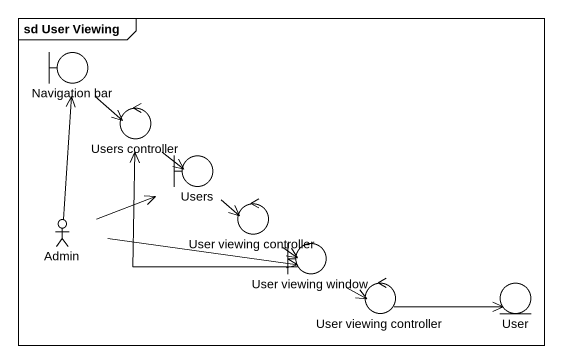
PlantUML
@startuml
mainframe sd User Viewing
boundary "Navigation bar" as Navigation_bar
control "Users controller" as Users_controller
boundary Users
control "User viewing controller" as User_viewing_controller
actor Admin
boundary "User viewing window" as User_viewing_window
control "User viewing controller" as User_viewing_controller_2
entity User
Navigation_bar --> Users_controller
Users_controller --> Users
Users --> User_viewing_controller
User_viewing_controller --> User_viewing_window
Admin -up-> Navigation_bar
Admin -right-> Users
Admin -right-> User_viewing_window
User_viewing_window -up-> Users_controller
User_viewing_window -right-> User_viewing_controller_2
User_viewing_controller_2 -right-> User
@enduml
